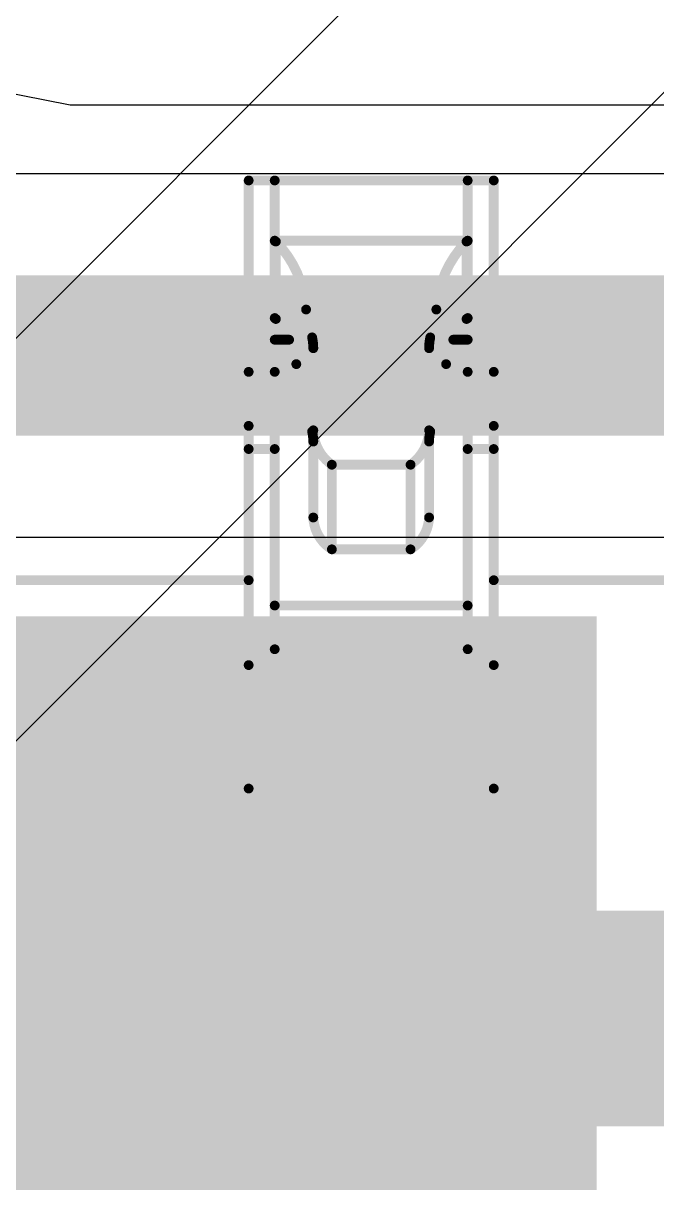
# Model space of a CAD drawing. Header units: inches. Extents: x -11 to 5433, y -4 to 5447.
# Drawn here: x 20.194 to 21.015, y 28.544 to 30.047 of the extents above; entities that cross this region are included whole.
import ezdxf

# ---------------------------------------------------------------- set-up
doc = ezdxf.new("R2010")
doc.units = ezdxf.units.IN
for name, color, linetype in [('Bottom Layer', 5, 'Continuous'), ('Bottom Solder', 6, 'Continuous'), ('Ground', 16, 'Continuous'), ('Mechanical 4', 56, 'Continuous'), ('Top Layer', 1, 'Continuous'), ('Top Paste', 8, 'Continuous'), ('Top Solder', 216, 'Continuous')]:
    doc.layers.add(name, color=color, linetype=linetype)

# ---------------------------------------------------------------- blocks, each defined once
blk = doc.blocks.new('WQFN_30_EP_2_5_4_5__B_27')
at = {"layer": 'Bottom Solder'}
for p in [(0.68417186, 1.90244222), (0.9500311199999999, 1.64588952)]:
    blk.add_line(p, (-5421.1859699, -5425.6862022), dxfattribs=at)
blk = doc.blocks.new('QTH_030_01_L_D_A_K_TR_157')
at = {"layer": 'Top Layer'}
blk.add_hatch(color=1, dxfattribs=at).paths.add_polyline_path([(-5.52500038, 0.32000063), (-0.8249996199999998, 0.32000063), (-0.8249996199999998, -0.32000063), (-5.52500038, -0.32000063)])
at = {"layer": 'Top Paste'}
blk.add_hatch(color=8, dxfattribs=at).paths.add_polyline_path([(-5.52500038, 0.32000063), (-0.8249996199999998, 0.32000063), (-0.8249996199999998, -0.32000063), (-5.52500038, -0.32000063)])
at = {"layer": 'Top Solder'}
blk.add_hatch(color=216, dxfattribs=at).paths.add_polyline_path([(-5.62660038, 0.42160063), (-0.7233996199999999, 0.42160063), (-0.7233996199999999, -0.42160063), (-5.62660038, -0.42160063)])

msp = doc.modelspace()

# ---------------------------------------------------------------- linework, layer by layer
at = {"layer": 'Bottom Layer'}
msp.add_lwpolyline([(18.53720448, 28.75714594, 0.2794, 0.2794, 0), (25.09259396, 28.75714594, 0.2794, 0.2794, 0)], format="xyseb", dxfattribs=at)
at = {"layer": 'Ground'}
for p, q in [((21.26014544, 29.85137794), (8.86425456, 29.85137794)), ((8.9617296, 29.38073118), (21.16267294, 29.38073118))]:
    msp.add_line(p, q, dxfattribs=at)
msp.add_lwpolyline([(8.86425456, 29.61605456, 0.2076069, 0.2076069, 0), (21.26014544, 29.61605456, 0.2076069, 0.2076069, 0)], format="xyseb", dxfattribs=at)
at = {"layer": 'Mechanical 4'}
for points in [[(20.4861541, 29.84294514, 0.0127, 0.0127, 0), (20.8036541, 29.84294514, 0.0127, 0.0127, 0)], [(20.4861541, 29.0549457, 0.0127, 0.0127, 0), (20.4861541, 29.84294514, 0.0127, 0.0127, 0)], [(20.51990562, 29.23548127999999, 0.0127, 0.0127, 0), (20.51990562, 29.84294514, 0.0127, 0.0127, 0)], [(20.76990512, 29.23548127999999, 0.0127, 0.0127, 0), (20.76990512, 29.84294514, 0.0127, 0.0127, 0)], [(20.8036541, 29.0549457, 0.0127, 0.0127, 0), (20.8036541, 29.84294514, 0.0127, 0.0127, 0)], [(20.5199996, 29.764609, 0.0127, 0.0127, -0.03260548547368969), (20.51990308, 29.76474616, 0.0127, 0.0127, 0)], [(20.51990562, 29.76494682, 0.0127, 0.0127, 0), (20.76990512, 29.76494682, 0.0127, 0.0127, 0)], [(20.52007072, 29.76453788, 0.0127, 0.0127, -0.02828759398558737), (20.52000214, 29.764609, 0.0127, 0.0127, 0)], [(20.5201647, 29.76445914, 0.0127, 0.0127, -0.02675080184648283), (20.52007072, 29.76453788, 0.0127, 0.0127, 0)], [(20.52028916, 29.76437278, 0.0127, 0.0127, -0.02199381123177833), (20.5201647, 29.76445914, 0.0127, 0.0127, 0)], [(20.5204568, 29.76427626, 0.0127, 0.0127, -0.01668692776879617), (20.52028916, 29.76437278, 0.0127, 0.0127, 0)], [(20.52066, 29.76416958, 0.0127, 0.0127, -0.009375561996120432), (20.52045426, 29.76427626, 0.0127, 0.0127, 0)], [(20.52089876, 29.76405528, 0.0127, 0.0127, -0.005205298975308643), (20.52066, 29.76416704, 0.0127, 0.0127, 0)], [(20.52089876, 29.76405528, 0.0127, 0.0127, 0), (20.5211553, 29.7639359, 0.0127, 0.0127, 0)], [(20.5211553, 29.7639359, 0.0127, 0.0127, 0), (20.52142454, 29.76381652, 0.0127, 0.0127, 0)], [(20.52142454, 29.66343572, 0.0127, 0.0127, 0), (20.52142454, 29.76381652, 0.0127, 0.0127, 0)], [(20.52142454, 29.76381652, 0.0127, 0.0127, -0.1798941776662689), (20.56053292, 29.67571154, 0.0127, 0.0127, 0)], [(20.72927782, 29.67571154, 0.0127, 0.0127, -0.1798941776662689), (20.7683862, 29.76381652, 0.0127, 0.0127, 0)], [(20.7683862, 29.76381652, 0.0127, 0.0127, 0), (20.76889674, 29.76405274, 0.0127, 0.0127, 0)], [(20.7683862, 29.66343572, 0.0127, 0.0127, 0), (20.7683862, 29.76381652, 0.0127, 0.0127, 0)], [(20.76889674, 29.76405274, 0.0127, 0.0127, 0), (20.76913296, 29.7641645, 0.0127, 0.0127, 0)], [(20.76934378, 29.76427118, 0.0127, 0.0127, -0.007070259452399146), (20.76913296, 29.7641645, 0.0127, 0.0127, 0)], [(20.76951904, 29.76437024, 0.0127, 0.0127, -0.01220881849763488), (20.76934124, 29.76427118, 0.0127, 0.0127, 0)], [(20.76966128, 29.76446168, 0.0127, 0.0127, -0.0226198299623987), (20.76952158, 29.76437024, 0.0127, 0.0127, 0)], [(20.7697578, 29.76454042, 0.0127, 0.0127, -0.03188108955078225), (20.76965874, 29.76446168, 0.0127, 0.0127, 0)], [(20.76982384, 29.76461408, 0.0127, 0.0127, -0.03744577989906656), (20.7697578, 29.76454042, 0.0127, 0.0127, 0)], [(20.76986956, 29.76468012, 0.0127, 0.0127, -0.03268866418630902), (20.76982384, 29.76461154, 0.0127, 0.0127, 0)], [(20.76990258, 29.76474616, 0.0127, 0.0127, -0.01323434468732176), (20.76986702, 29.76468012, 0.0127, 0.0127, 0)], [(20.56053292, 29.67571154, 0.0127, 0.0127, 0), (20.72927782, 29.67571154, 0.0127, 0.0127, 0)], [(20.56053292, 29.67571154, 0.0127, 0.0127, 0), (20.5683866, 29.6396156, 0.0127, 0.0127, 0)], [(20.72142414, 29.6396156, 0.0127, 0.0127, 0), (20.72927782, 29.67571154, 0.0127, 0.0127, 0)], [(20.52000214, 29.6644949, 0.0127, 0.0127, -0.02859692932405656), (20.51990308, 29.66467777999999, 0.0127, 0.0127, 0)], [(20.5201647, 29.66429678, 0.0127, 0.0127, -0.05432141865416734), (20.52000468, 29.66449744, 0.0127, 0.0127, 0)], [(20.52028916, 29.6641774, 0.0127, 0.0127, -0.02338615134095895), (20.5201647, 29.66429424, 0.0127, 0.0127, 0)], [(20.52045426, 29.66405294, 0.0127, 0.0127, -0.01856230601378047), (20.52028916, 29.66417994, 0.0127, 0.0127, 0)], [(20.52066, 29.66390816, 0.0127, 0.0127, -0.01073692507891314), (20.52045426, 29.6640504, 0.0127, 0.0127, 0)], [(20.52089876, 29.66375576, 0.0127, 0.0127, -0.006054831035319423), (20.52066254, 29.66390816, 0.0127, 0.0127, 0)], [(20.52089876, 29.6637583, 0.0127, 0.0127, 0), (20.5211553, 29.66359828, 0.0127, 0.0127, 0)], [(20.5211553, 29.66359828, 0.0127, 0.0127, 0), (20.52142454, 29.66343572, 0.0127, 0.0127, 0)], [(20.52142454, 29.66343826, 0.0127, 0.0127, -0.1625908253546253), (20.54786594, 29.6049446, 0.0127, 0.0127, 0)], [(20.7419448, 29.6049446, 0.0127, 0.0127, -0.1625908253546254), (20.7683862, 29.66343826, 0.0127, 0.0127, 0)], [(20.7683862, 29.66343572, 0.0127, 0.0127, 0), (20.76889674, 29.66375322, 0.0127, 0.0127, 0)], [(20.76913296, 29.66390308, 0.0127, 0.0127, -0.004820614356770734), (20.76889674, 29.66375322, 0.0127, 0.0127, 0)], [(20.76934124, 29.66404532, 0.0127, 0.0127, -0.008119958882729072), (20.76913042, 29.66390308, 0.0127, 0.0127, 0)], [(20.76951904, 29.66418248, 0.0127, 0.0127, -0.01372913842777974), (20.76934124, 29.66404786, 0.0127, 0.0127, 0)], [(20.76965874, 29.66429932, 0.0127, 0.0127, -0.0244621660031103), (20.76952158, 29.66417994, 0.0127, 0.0127, 0)], [(20.7697578, 29.664406, 0.0127, 0.0127, -0.03231853510575411), (20.76965874, 29.66429932, 0.0127, 0.0127, 0)], [(20.76982384, 29.66450252, 0.0127, 0.0127, -0.03504147989723588), (20.7697578, 29.664406, 0.0127, 0.0127, 0)], [(20.76986956, 29.66459142, 0.0127, 0.0127, -0.02840446118700085), (20.76982384, 29.66450252, 0.0127, 0.0127, 0)], [(20.76990512, 29.66467524, 0.0127, 0.0127, -0.0110217929261284), (20.76986956, 29.66458888, 0.0127, 0.0127, 0)], [(20.51990562, 29.63661078, 0.0127, 0.0127, 0), (20.538567, 29.63661078, 0.0127, 0.0127, 0)], [(20.5683866, 29.5176575, 0.0127, 0.0127, 0), (20.5683866, 29.6396156, 0.0127, 0.0127, 0)], [(20.5683866, 29.6396156, 0.0127, 0.0127, -0.05365795323520316), (20.56990552, 29.625544, 0.0127, 0.0127, 0)], [(20.71990522, 29.625544, 0.0127, 0.0127, -0.05365795323476549), (20.72142414, 29.6396156, 0.0127, 0.0127, 0)], [(20.72142414, 29.5176575, 0.0127, 0.0127, 0), (20.72142414, 29.6396156, 0.0127, 0.0127, 0)], [(20.75124374, 29.63661078, 0.0127, 0.0127, 0), (20.76990512, 29.63661078, 0.0127, 0.0127, 0)], [(20.56990552, 29.40619468, 0.0127, 0.0127, 0), (20.56990552, 29.625544, 0.0127, 0.0127, 0)], [(20.71990522, 29.40619468, 0.0127, 0.0127, 0), (20.71990522, 29.625544, 0.0127, 0.0127, 0)], [(20.5478634, 29.60494714, 0.0127, 0.0127, 0), (20.5683866, 29.5176575, 0.0127, 0.0127, 0)], [(20.72142414, 29.5176575, 0.0127, 0.0127, 0), (20.7419448, 29.60494714, 0.0127, 0.0127, 0)], [(20.4861541, 29.59494462, 0.0127, 0.0127, 0), (20.51990562, 29.59494462, 0.0127, 0.0127, 0)], [(20.76990512, 29.59494462, 0.0127, 0.0127, 0), (20.8036541, 29.59494462, 0.0127, 0.0127, 0)], [(20.1686541, 29.52494476, 0.0127, 0.0127, 0), (20.4861541, 29.52494476, 0.0127, 0.0127, 0)], [(20.8036541, 29.52494476, 0.0127, 0.0127, 0), (21.1211541, 29.52494476, 0.0127, 0.0127, 0)], [(20.5683866, 29.5176575, 0.0127, 0.0127, -0.05786387190107989), (20.56990552, 29.50463492, 0.0127, 0.0127, 0)], [(20.5939136, 29.47460704, 0.0127, 0.0127, -0.2374801051855862), (20.56990552, 29.51917896, 0.0127, 0.0127, 0)], [(20.71990522, 29.51917896, 0.0127, 0.0127, -0.2374801051855858), (20.69589714, 29.47460704, 0.0127, 0.0127, 0)], [(20.71990522, 29.50463492, 0.0127, 0.0127, -0.05786387190151768), (20.72142414, 29.5176575, 0.0127, 0.0127, 0)], [(20.4861541, 29.49494482, 0.0127, 0.0127, 0), (20.51990562, 29.49494482, 0.0127, 0.0127, 0)], [(20.76990512, 29.49494482, 0.0127, 0.0127, 0), (20.8036541, 29.49494482, 0.0127, 0.0127, 0)], [(20.59391614, 29.47460704, 0.0127, 0.0127, 0), (20.6958946, 29.47460704, 0.0127, 0.0127, 0)], [(20.59391614, 29.36494508, 0.0127, 0.0127, 0), (20.59391614, 29.47460704, 0.0127, 0.0127, 0)], [(20.6958946, 29.36494508, 0.0127, 0.0127, 0), (20.6958946, 29.47460704, 0.0127, 0.0127, 0)], [(20.5939136, 29.36494762, 0.0127, 0.0127, -0.2473774779353231), (20.56990552, 29.40619722, 0.0127, 0.0127, 0)], [(20.71990522, 29.40619722, 0.0127, 0.0127, -0.2473774779353234), (20.69589714, 29.36494762, 0.0127, 0.0127, 0)], [(20.59391614, 29.36494508, 0.0127, 0.0127, 0), (20.6958946, 29.36494508, 0.0127, 0.0127, 0)], [(20.1686541, 29.32494516, 0.0127, 0.0127, 0), (20.4861541, 29.32494516, 0.0127, 0.0127, 0)], [(20.8036541, 29.32494516, 0.0127, 0.0127, 0), (21.1211541, 29.32494516, 0.0127, 0.0127, 0)], [(20.51990562, 29.29215376, 0.0127, 0.0127, 0), (20.76990512, 29.29215376, 0.0127, 0.0127, 0)], [(20.51990562, 29.23548127999999, 0.0127, 0.0127, 0), (20.76990512, 29.23548127999999, 0.0127, 0.0127, 0)], [(20.4861541, 29.21494538, 0.0127, 0.0127, 0), (20.8036541, 29.21494538, 0.0127, 0.0127, 0)], [(20.4861541, 29.0549457, 0.0127, 0.0127, 0), (20.8036541, 29.0549457, 0.0127, 0.0127, 0)]]:
    msp.add_lwpolyline(points, format="xyseb", dxfattribs=at)
for points in [[(20.4829791, 29.84294514, 0.00635, 0.00635, 1), (20.4893291, 29.84294514, 0.00635, 0.00635, 1)], [(20.4829791, 29.84294514, 0.00635, 0.00635, 1), (20.4893291, 29.84294514, 0.00635, 0.00635, 1)], [(20.51673062, 29.84294514, 0.00635, 0.00635, 1), (20.52308062, 29.84294514, 0.00635, 0.00635, 1)], [(20.76673012, 29.84294514, 0.00635, 0.00635, 1), (20.77308012, 29.84294514, 0.00635, 0.00635, 1)], [(20.8004791, 29.84294514, 0.00635, 0.00635, 1), (20.8068291, 29.84294514, 0.00635, 0.00635, 1)], [(20.8004791, 29.84294514, 0.00635, 0.00635, 1), (20.8068291, 29.84294514, 0.00635, 0.00635, 1)], [(20.51672808, 29.76474616, 0.00635, 0.00635, 1), (20.52307808, 29.76474616, 0.00635, 0.00635, 1)], [(20.51673062, 29.76494682, 0.00635, 0.00635, 1), (20.52308062, 29.76494682, 0.00635, 0.00635, 1)], [(20.5168246, 29.764609, 0.00635, 0.00635, 1), (20.5231746, 29.764609, 0.00635, 0.00635, 1)], [(20.51682714, 29.764609, 0.00635, 0.00635, 1), (20.52317714, 29.764609, 0.00635, 0.00635, 1)], [(20.51689572, 29.76453788, 0.00635, 0.00635, 1), (20.52324572, 29.76453788, 0.00635, 0.00635, 1)], [(20.51689572, 29.76453788, 0.00635, 0.00635, 1), (20.52324572, 29.76453788, 0.00635, 0.00635, 1)], [(20.5169897, 29.76445914, 0.00635, 0.00635, 1), (20.5233397, 29.76445914, 0.00635, 0.00635, 1)], [(20.5169897, 29.76445914, 0.00635, 0.00635, 1), (20.5233397, 29.76445914, 0.00635, 0.00635, 1)], [(20.51711416, 29.76437278, 0.00635, 0.00635, 1), (20.52346416, 29.76437278, 0.00635, 0.00635, 1)], [(20.51711416, 29.76437278, 0.00635, 0.00635, 1), (20.52346416, 29.76437278, 0.00635, 0.00635, 1)], [(20.51727926, 29.76427626, 0.00635, 0.00635, 1), (20.52362926, 29.76427626, 0.00635, 0.00635, 1)], [(20.5172818, 29.76427626, 0.00635, 0.00635, 1), (20.5236318, 29.76427626, 0.00635, 0.00635, 1)], [(20.517485, 29.76416958, 0.00635, 0.00635, 1), (20.523835, 29.76416958, 0.00635, 0.00635, 1)], [(20.517485, 29.76416704, 0.00635, 0.00635, 1), (20.523835, 29.76416704, 0.00635, 0.00635, 1)], [(20.51772376, 29.76405528, 0.00635, 0.00635, 1), (20.52407376, 29.76405528, 0.00635, 0.00635, 1)], [(20.51772376, 29.76405528, 0.00635, 0.00635, 1), (20.52407376, 29.76405528, 0.00635, 0.00635, 1)], [(20.5179803, 29.7639359, 0.00635, 0.00635, 1), (20.5243303, 29.7639359, 0.00635, 0.00635, 1)], [(20.5179803, 29.7639359, 0.00635, 0.00635, 1), (20.5243303, 29.7639359, 0.00635, 0.00635, 1)], [(20.51824954, 29.76381652, 0.00635, 0.00635, 1), (20.52459954, 29.76381652, 0.00635, 0.00635, 1)], [(20.51824954, 29.76381652, 0.00635, 0.00635, 1), (20.52459954, 29.76381652, 0.00635, 0.00635, 1)], [(20.51824954, 29.76381652, 0.00635, 0.00635, 1), (20.52459954, 29.76381652, 0.00635, 0.00635, 1)], [(20.7652112, 29.76381652, 0.00635, 0.00635, 1), (20.7715612, 29.76381652, 0.00635, 0.00635, 1)], [(20.7652112, 29.76381652, 0.00635, 0.00635, 1), (20.7715612, 29.76381652, 0.00635, 0.00635, 1)], [(20.7652112, 29.76381652, 0.00635, 0.00635, 1), (20.7715612, 29.76381652, 0.00635, 0.00635, 1)], [(20.76572174, 29.76405274, 0.00635, 0.00635, 1), (20.77207174, 29.76405274, 0.00635, 0.00635, 1)], [(20.76572174, 29.76405274, 0.00635, 0.00635, 1), (20.77207174, 29.76405274, 0.00635, 0.00635, 1)], [(20.76595796, 29.7641645, 0.00635, 0.00635, 1), (20.77230796, 29.7641645, 0.00635, 0.00635, 1)], [(20.76595796, 29.7641645, 0.00635, 0.00635, 1), (20.77230796, 29.7641645, 0.00635, 0.00635, 1)], [(20.76616624, 29.76427118, 0.00635, 0.00635, 1), (20.77251624, 29.76427118, 0.00635, 0.00635, 1)], [(20.76616878, 29.76427118, 0.00635, 0.00635, 1), (20.77251878, 29.76427118, 0.00635, 0.00635, 1)], [(20.76634404, 29.76437024, 0.00635, 0.00635, 1), (20.77269404, 29.76437024, 0.00635, 0.00635, 1)], [(20.76634658, 29.76437024, 0.00635, 0.00635, 1), (20.77269658, 29.76437024, 0.00635, 0.00635, 1)], [(20.76648374, 29.76446168, 0.00635, 0.00635, 1), (20.77283374, 29.76446168, 0.00635, 0.00635, 1)], [(20.76648628, 29.76446168, 0.00635, 0.00635, 1), (20.77283628, 29.76446168, 0.00635, 0.00635, 1)], [(20.7665828, 29.76454042, 0.00635, 0.00635, 1), (20.7729328, 29.76454042, 0.00635, 0.00635, 1)], [(20.7665828, 29.76454042, 0.00635, 0.00635, 1), (20.7729328, 29.76454042, 0.00635, 0.00635, 1)], [(20.76664884, 29.76461408, 0.00635, 0.00635, 1), (20.77299884, 29.76461408, 0.00635, 0.00635, 1)], [(20.76664884, 29.76461154, 0.00635, 0.00635, 1), (20.77299884, 29.76461154, 0.00635, 0.00635, 1)], [(20.76669202, 29.76468012, 0.00635, 0.00635, 1), (20.77304202, 29.76468012, 0.00635, 0.00635, 1)], [(20.76669456, 29.76468012, 0.00635, 0.00635, 1), (20.77304456, 29.76468012, 0.00635, 0.00635, 1)], [(20.76672758, 29.76474616, 0.00635, 0.00635, 1), (20.77307758, 29.76474616, 0.00635, 0.00635, 1)], [(20.76673012, 29.76494682, 0.00635, 0.00635, 1), (20.77308012, 29.76494682, 0.00635, 0.00635, 1)], [(20.55735792, 29.67571154, 0.00635, 0.00635, 1), (20.56370792, 29.67571154, 0.00635, 0.00635, 1)], [(20.55735792, 29.67571154, 0.00635, 0.00635, 1), (20.56370792, 29.67571154, 0.00635, 0.00635, 1)], [(20.55735792, 29.67571154, 0.00635, 0.00635, 1), (20.56370792, 29.67571154, 0.00635, 0.00635, 1)], [(20.72610282, 29.67571154, 0.00635, 0.00635, 1), (20.73245282, 29.67571154, 0.00635, 0.00635, 1)], [(20.72610282, 29.67571154, 0.00635, 0.00635, 1), (20.73245282, 29.67571154, 0.00635, 0.00635, 1)], [(20.72610282, 29.67571154, 0.00635, 0.00635, 1), (20.73245282, 29.67571154, 0.00635, 0.00635, 1)], [(20.51672808, 29.66467777999999, 0.00635, 0.00635, 1), (20.52307808, 29.66467777999999, 0.00635, 0.00635, 1)], [(20.51682714, 29.6644949, 0.00635, 0.00635, 1), (20.52317714, 29.6644949, 0.00635, 0.00635, 1)], [(20.51682968, 29.66449744, 0.00635, 0.00635, 1), (20.52317968, 29.66449744, 0.00635, 0.00635, 1)], [(20.5169897, 29.66429678, 0.00635, 0.00635, 1), (20.5233397, 29.66429678, 0.00635, 0.00635, 1)], [(20.5169897, 29.66429424, 0.00635, 0.00635, 1), (20.5233397, 29.66429424, 0.00635, 0.00635, 1)], [(20.51711416, 29.66417994, 0.00635, 0.00635, 1), (20.52346416, 29.66417994, 0.00635, 0.00635, 1)], [(20.51711416, 29.6641774, 0.00635, 0.00635, 1), (20.52346416, 29.6641774, 0.00635, 0.00635, 1)], [(20.51727926, 29.66405294, 0.00635, 0.00635, 1), (20.52362926, 29.66405294, 0.00635, 0.00635, 1)], [(20.51727926, 29.6640504, 0.00635, 0.00635, 1), (20.52362926, 29.6640504, 0.00635, 0.00635, 1)], [(20.517485, 29.66390816, 0.00635, 0.00635, 1), (20.523835, 29.66390816, 0.00635, 0.00635, 1)], [(20.51748754, 29.66390816, 0.00635, 0.00635, 1), (20.52383754, 29.66390816, 0.00635, 0.00635, 1)], [(20.51772376, 29.6637583, 0.00635, 0.00635, 1), (20.52407376, 29.6637583, 0.00635, 0.00635, 1)], [(20.51772376, 29.66375576, 0.00635, 0.00635, 1), (20.52407376, 29.66375576, 0.00635, 0.00635, 1)], [(20.5179803, 29.66359828, 0.00635, 0.00635, 1), (20.5243303, 29.66359828, 0.00635, 0.00635, 1)], [(20.5179803, 29.66359828, 0.00635, 0.00635, 1), (20.5243303, 29.66359828, 0.00635, 0.00635, 1)], [(20.51824954, 29.66343826, 0.00635, 0.00635, 1), (20.52459954, 29.66343826, 0.00635, 0.00635, 1)], [(20.51824954, 29.66343572, 0.00635, 0.00635, 1), (20.52459954, 29.66343572, 0.00635, 0.00635, 1)], [(20.51824954, 29.66343572, 0.00635, 0.00635, 1), (20.52459954, 29.66343572, 0.00635, 0.00635, 1)], [(20.7652112, 29.66343826, 0.00635, 0.00635, 1), (20.7715612, 29.66343826, 0.00635, 0.00635, 1)], [(20.7652112, 29.66343572, 0.00635, 0.00635, 1), (20.7715612, 29.66343572, 0.00635, 0.00635, 1)], [(20.7652112, 29.66343572, 0.00635, 0.00635, 1), (20.7715612, 29.66343572, 0.00635, 0.00635, 1)], [(20.76572174, 29.66375322, 0.00635, 0.00635, 1), (20.77207174, 29.66375322, 0.00635, 0.00635, 1)], [(20.76572174, 29.66375322, 0.00635, 0.00635, 1), (20.77207174, 29.66375322, 0.00635, 0.00635, 1)], [(20.76595542, 29.66390308, 0.00635, 0.00635, 1), (20.77230542, 29.66390308, 0.00635, 0.00635, 1)], [(20.76595796, 29.66390308, 0.00635, 0.00635, 1), (20.77230796, 29.66390308, 0.00635, 0.00635, 1)], [(20.76616624, 29.66404786, 0.00635, 0.00635, 1), (20.77251624, 29.66404786, 0.00635, 0.00635, 1)], [(20.76616624, 29.66404532, 0.00635, 0.00635, 1), (20.77251624, 29.66404532, 0.00635, 0.00635, 1)], [(20.76634404, 29.66418248, 0.00635, 0.00635, 1), (20.77269404, 29.66418248, 0.00635, 0.00635, 1)], [(20.76634658, 29.66417994, 0.00635, 0.00635, 1), (20.77269658, 29.66417994, 0.00635, 0.00635, 1)], [(20.76648374, 29.66429932, 0.00635, 0.00635, 1), (20.77283374, 29.66429932, 0.00635, 0.00635, 1)], [(20.76648374, 29.66429932, 0.00635, 0.00635, 1), (20.77283374, 29.66429932, 0.00635, 0.00635, 1)], [(20.7665828, 29.664406, 0.00635, 0.00635, 1), (20.7729328, 29.664406, 0.00635, 0.00635, 1)], [(20.7665828, 29.664406, 0.00635, 0.00635, 1), (20.7729328, 29.664406, 0.00635, 0.00635, 1)], [(20.76664884, 29.66450252, 0.00635, 0.00635, 1), (20.77299884, 29.66450252, 0.00635, 0.00635, 1)], [(20.76664884, 29.66450252, 0.00635, 0.00635, 1), (20.77299884, 29.66450252, 0.00635, 0.00635, 1)], [(20.76669456, 29.66459142, 0.00635, 0.00635, 1), (20.77304456, 29.66459142, 0.00635, 0.00635, 1)], [(20.76669456, 29.66458888, 0.00635, 0.00635, 1), (20.77304456, 29.66458888, 0.00635, 0.00635, 1)], [(20.76673012, 29.66467524, 0.00635, 0.00635, 1), (20.77308012, 29.66467524, 0.00635, 0.00635, 1)], [(20.51673062, 29.63661078, 0.00635, 0.00635, 1), (20.52308062, 29.63661078, 0.00635, 0.00635, 1)], [(20.535392, 29.63661078, 0.00635, 0.00635, 1), (20.541742, 29.63661078, 0.00635, 0.00635, 1)], [(20.5652116, 29.6396156, 0.00635, 0.00635, 1), (20.5715616, 29.6396156, 0.00635, 0.00635, 1)], [(20.5652116, 29.6396156, 0.00635, 0.00635, 1), (20.5715616, 29.6396156, 0.00635, 0.00635, 1)], [(20.5652116, 29.6396156, 0.00635, 0.00635, 1), (20.5715616, 29.6396156, 0.00635, 0.00635, 1)], [(20.71824914, 29.6396156, 0.00635, 0.00635, 1), (20.72459914, 29.6396156, 0.00635, 0.00635, 1)], [(20.71824914, 29.6396156, 0.00635, 0.00635, 1), (20.72459914, 29.6396156, 0.00635, 0.00635, 1)], [(20.71824914, 29.6396156, 0.00635, 0.00635, 1), (20.72459914, 29.6396156, 0.00635, 0.00635, 1)], [(20.74806874, 29.63661078, 0.00635, 0.00635, 1), (20.75441874, 29.63661078, 0.00635, 0.00635, 1)], [(20.76673012, 29.63661078, 0.00635, 0.00635, 1), (20.77308012, 29.63661078, 0.00635, 0.00635, 1)], [(20.56673052, 29.625544, 0.00635, 0.00635, 1), (20.57308052, 29.625544, 0.00635, 0.00635, 1)], [(20.56673052, 29.625544, 0.00635, 0.00635, 1), (20.57308052, 29.625544, 0.00635, 0.00635, 1)], [(20.71673022, 29.625544, 0.00635, 0.00635, 1), (20.72308022, 29.625544, 0.00635, 0.00635, 1)], [(20.71673022, 29.625544, 0.00635, 0.00635, 1), (20.72308022, 29.625544, 0.00635, 0.00635, 1)], [(20.5446884, 29.60494714, 0.00635, 0.00635, 1), (20.5510384, 29.60494714, 0.00635, 0.00635, 1)], [(20.54469094, 29.6049446, 0.00635, 0.00635, 1), (20.55104094, 29.6049446, 0.00635, 0.00635, 1)], [(20.7387698, 29.60494714, 0.00635, 0.00635, 1), (20.7451198, 29.60494714, 0.00635, 0.00635, 1)], [(20.7387698, 29.6049446, 0.00635, 0.00635, 1), (20.7451198, 29.6049446, 0.00635, 0.00635, 1)], [(20.4829791, 29.59494462, 0.00635, 0.00635, 1), (20.4893291, 29.59494462, 0.00635, 0.00635, 1)], [(20.51673062, 29.59494462, 0.00635, 0.00635, 1), (20.52308062, 29.59494462, 0.00635, 0.00635, 1)], [(20.76673012, 29.59494462, 0.00635, 0.00635, 1), (20.77308012, 29.59494462, 0.00635, 0.00635, 1)], [(20.8004791, 29.59494462, 0.00635, 0.00635, 1), (20.8068291, 29.59494462, 0.00635, 0.00635, 1)], [(20.4829791, 29.52494476, 0.00635, 0.00635, 1), (20.4893291, 29.52494476, 0.00635, 0.00635, 1)], [(20.8004791, 29.52494476, 0.00635, 0.00635, 1), (20.8068291, 29.52494476, 0.00635, 0.00635, 1)], [(20.5652116, 29.5176575, 0.00635, 0.00635, 1), (20.5715616, 29.5176575, 0.00635, 0.00635, 1)], [(20.5652116, 29.5176575, 0.00635, 0.00635, 1), (20.5715616, 29.5176575, 0.00635, 0.00635, 1)], [(20.5652116, 29.5176575, 0.00635, 0.00635, 1), (20.5715616, 29.5176575, 0.00635, 0.00635, 1)], [(20.56673052, 29.51917896, 0.00635, 0.00635, 1), (20.57308052, 29.51917896, 0.00635, 0.00635, 1)], [(20.71673022, 29.51917896, 0.00635, 0.00635, 1), (20.72308022, 29.51917896, 0.00635, 0.00635, 1)], [(20.71824914, 29.5176575, 0.00635, 0.00635, 1), (20.72459914, 29.5176575, 0.00635, 0.00635, 1)], [(20.71824914, 29.5176575, 0.00635, 0.00635, 1), (20.72459914, 29.5176575, 0.00635, 0.00635, 1)], [(20.71824914, 29.5176575, 0.00635, 0.00635, 1), (20.72459914, 29.5176575, 0.00635, 0.00635, 1)], [(20.4829791, 29.49494482, 0.00635, 0.00635, 1), (20.4893291, 29.49494482, 0.00635, 0.00635, 1)], [(20.51673062, 29.49494482, 0.00635, 0.00635, 1), (20.52308062, 29.49494482, 0.00635, 0.00635, 1)], [(20.56673052, 29.50463492, 0.00635, 0.00635, 1), (20.57308052, 29.50463492, 0.00635, 0.00635, 1)], [(20.71673022, 29.50463492, 0.00635, 0.00635, 1), (20.72308022, 29.50463492, 0.00635, 0.00635, 1)], [(20.76673012, 29.49494482, 0.00635, 0.00635, 1), (20.77308012, 29.49494482, 0.00635, 0.00635, 1)], [(20.8004791, 29.49494482, 0.00635, 0.00635, 1), (20.8068291, 29.49494482, 0.00635, 0.00635, 1)], [(20.5907386, 29.47460704, 0.00635, 0.00635, 1), (20.5970886, 29.47460704, 0.00635, 0.00635, 1)], [(20.59074114, 29.47460704, 0.00635, 0.00635, 1), (20.59709114, 29.47460704, 0.00635, 0.00635, 1)], [(20.59074114, 29.47460704, 0.00635, 0.00635, 1), (20.59709114, 29.47460704, 0.00635, 0.00635, 1)], [(20.6927196, 29.47460704, 0.00635, 0.00635, 1), (20.6990696, 29.47460704, 0.00635, 0.00635, 1)], [(20.6927196, 29.47460704, 0.00635, 0.00635, 1), (20.6990696, 29.47460704, 0.00635, 0.00635, 1)], [(20.69272214, 29.47460704, 0.00635, 0.00635, 1), (20.69907214, 29.47460704, 0.00635, 0.00635, 1)], [(20.56673052, 29.40619722, 0.00635, 0.00635, 1), (20.57308052, 29.40619722, 0.00635, 0.00635, 1)], [(20.56673052, 29.40619468, 0.00635, 0.00635, 1), (20.57308052, 29.40619468, 0.00635, 0.00635, 1)], [(20.71673022, 29.40619722, 0.00635, 0.00635, 1), (20.72308022, 29.40619722, 0.00635, 0.00635, 1)], [(20.71673022, 29.40619468, 0.00635, 0.00635, 1), (20.72308022, 29.40619468, 0.00635, 0.00635, 1)], [(20.5907386, 29.36494762, 0.00635, 0.00635, 1), (20.5970886, 29.36494762, 0.00635, 0.00635, 1)], [(20.59074114, 29.36494508, 0.00635, 0.00635, 1), (20.59709114, 29.36494508, 0.00635, 0.00635, 1)], [(20.59074114, 29.36494508, 0.00635, 0.00635, 1), (20.59709114, 29.36494508, 0.00635, 0.00635, 1)], [(20.6927196, 29.36494508, 0.00635, 0.00635, 1), (20.6990696, 29.36494508, 0.00635, 0.00635, 1)], [(20.6927196, 29.36494508, 0.00635, 0.00635, 1), (20.6990696, 29.36494508, 0.00635, 0.00635, 1)], [(20.69272214, 29.36494762, 0.00635, 0.00635, 1), (20.69907214, 29.36494762, 0.00635, 0.00635, 1)], [(20.4829791, 29.32494516, 0.00635, 0.00635, 1), (20.4893291, 29.32494516, 0.00635, 0.00635, 1)], [(20.8004791, 29.32494516, 0.00635, 0.00635, 1), (20.8068291, 29.32494516, 0.00635, 0.00635, 1)], [(20.51673062, 29.29215376, 0.00635, 0.00635, 1), (20.52308062, 29.29215376, 0.00635, 0.00635, 1)], [(20.76673012, 29.29215376, 0.00635, 0.00635, 1), (20.77308012, 29.29215376, 0.00635, 0.00635, 1)], [(20.51673062, 29.23548127999999, 0.00635, 0.00635, 1), (20.52308062, 29.23548127999999, 0.00635, 0.00635, 1)], [(20.51673062, 29.23548127999999, 0.00635, 0.00635, 1), (20.52308062, 29.23548127999999, 0.00635, 0.00635, 1)], [(20.76673012, 29.23548127999999, 0.00635, 0.00635, 1), (20.77308012, 29.23548127999999, 0.00635, 0.00635, 1)], [(20.76673012, 29.23548127999999, 0.00635, 0.00635, 1), (20.77308012, 29.23548127999999, 0.00635, 0.00635, 1)], [(20.4829791, 29.21494538, 0.00635, 0.00635, 1), (20.4893291, 29.21494538, 0.00635, 0.00635, 1)], [(20.8004791, 29.21494538, 0.00635, 0.00635, 1), (20.8068291, 29.21494538, 0.00635, 0.00635, 1)], [(20.4829791, 29.0549457, 0.00635, 0.00635, 1), (20.4893291, 29.0549457, 0.00635, 0.00635, 1)], [(20.4829791, 29.0549457, 0.00635, 0.00635, 1), (20.4893291, 29.0549457, 0.00635, 0.00635, 1)], [(20.8004791, 29.0549457, 0.00635, 0.00635, 1), (20.8068291, 29.0549457, 0.00635, 0.00635, 1)], [(20.8004791, 29.0549457, 0.00635, 0.00635, 1), (20.8068291, 29.0549457, 0.00635, 0.00635, 1)]]:
    msp.add_lwpolyline(points, format="xyseb", close=True, dxfattribs=at)
at = {"layer": 'Top Layer'}
for p, q in [((20.15076488, 29.96151996), (20.25482614, 29.9408215)), ((20.25482614, 29.9408215), (24.32817334, 29.9408215))]:
    msp.add_line(p, q, dxfattribs=at)

# ---------------------------------------------------------------- block references
at = {"rotation": 180}
for name, p in [('WQFN_30_EP_2_5_4_5__B_27', (11.66616412, 21.80690584)), ('QTH_030_01_L_D_A_K_TR_157', (15.3105993, 28.85674696))]:
    msp.add_blockref(name, p, dxfattribs=at)

doc.saveas('drawing.dxf')
